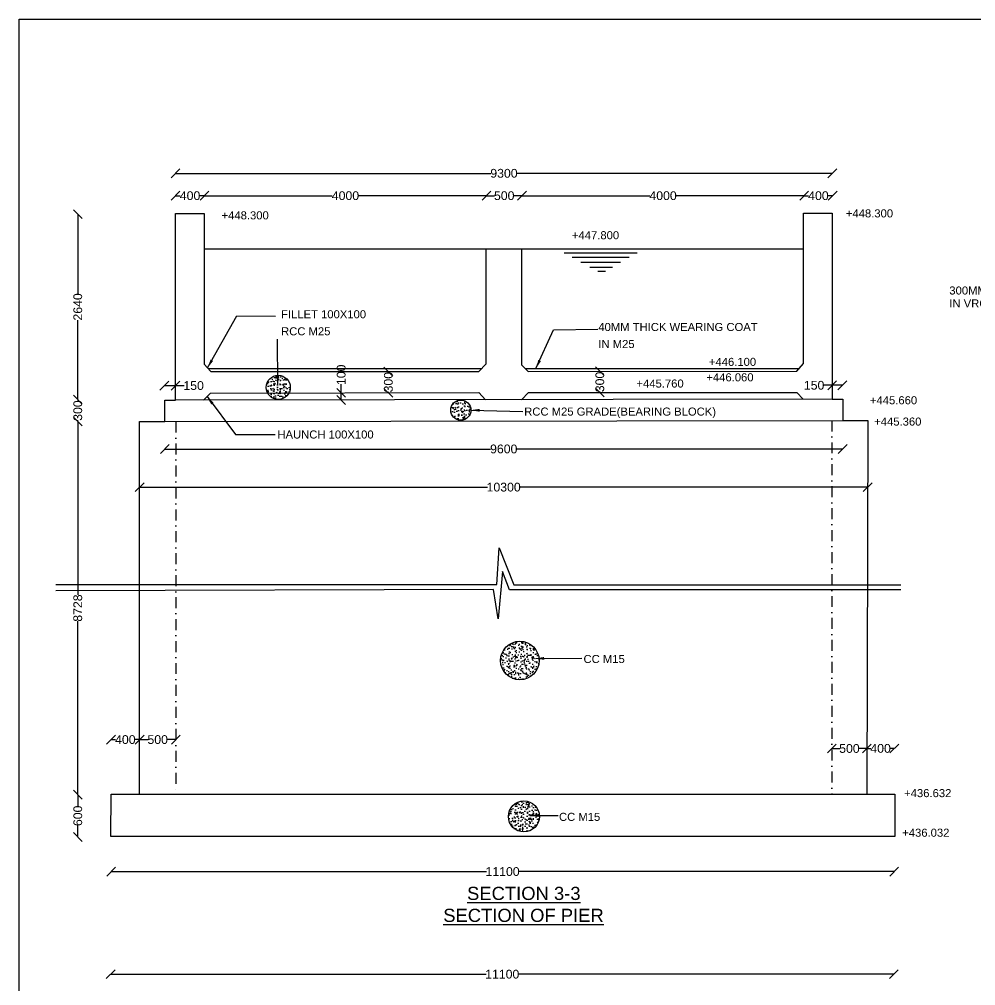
# Model space of a CAD drawing. Header units: metres. Extents: x 7853 to 102269, y -45863 to 19000.
# Drawn here: x 7853 to 40524, y -14021 to 19000 of the extents above; entities that cross this region are included whole.
import ezdxf

# ---------------------------------------------------------------- set-up
doc = ezdxf.new("R2010")
doc.units = ezdxf.units.M
doc.header["$MEASUREMENT"] = 0
doc.linetypes.add('DASHDOT', pattern=[1, 0.5, -0.25, 0, -0.25])
doc.layers.add('DRAWING', color=7, linetype='Continuous')
doc.layers.get('0').off()
doc.styles.get("Standard").update_dxf_attribs({"font": 'arial.ttf'})
doc.dimstyles.get("Standard").update_dxf_attribs({"dimtxt": 300, "dimasz": 300, "dimexe": 0.18, "dimexo": 0.0625, "dimgap": 0.09, "dimtad": 0, "dimdec": 0, "dimzin": 0, "dimdsep": 46, "dimtxsty": 'Standard', "dimblk": 'OBLIQUE', "dimcen": 0, "dimse1": 1, "dimse2": 1, "dimadec": 0, "dimazin": 0, "dimtfac": 1, "dimtdec": 0, "dimtofl": 0, "dimtmove": 0, "dimatfit": 3, "dimfxl": 1, "dimtolj": 1, "dimtzin": 0, "dimarcsym": 0})
pattern_1 = [(50, (0, 0), (286.904, -25.1009), [30, -330]), (355, (0, 0), (-55.5005, 300.877), [24, -264]), (100.4514, (23.9, -2.1), (231.4038, 275.7758), [25.496, -280.4568]), (46.1842, (0, 80), (426.8964, -66.2076), [45, -495]), (96.6356, (35.57, 74.5), (373.865, 389.647), [38.244, -420.685]), (351.1842, (0, 80), (373.865, 389.6474), [36, -396]), (21, (40, 60), (238.7628, -161.0476), [30, -330]), (326, (40, 60), (97.326, 290.06), [24, -264]), (71.4514, (59.9, 46.58), (336.089, 129.0122), [25.496, -280.457]), (37.5, (0, 0), (4.86394, 133.15754), [0, -260.8, 0, -268, 0, -265]), (7.5, (0, 0), (105.2278, 157.7647), [0, -152.8, 0, -254.8, 0, -101]), (327.5, (-89.2, 0), (213.52897, -9.02195), [0, -100, 0, -312, 0, -414]), (317.5, (-129.2, 0), (233.2745, 40.042), [0, -130, 0, -207.2, 0, -294])]

# ---------------------------------------------------------------- blocks, each defined once
blk = doc.blocks.new('_Oblique')
at = {"color": 0, "linetype": 'ByBlock', "lineweight": -2}
blk.add_line((-0.5, -0.5), (0.5, 0.5), dxfattribs=at)
blk = doc.blocks.new('*D5')
at = {"layer": 'Defpoints', "color": 0, "transparency": 16777216}
for p in [(10987, -10107), (37737, -10123), (37737, -10125)]:
    blk.add_point(p, dxfattribs=at)
at = {"layer": 'DRAWING', "color": 0, "lineweight": -2, "transparency": 16777216}
for p, q in [((10987, -10123), (23812, -10123)), ((37737, -10123), (24912, -10123))]:
    blk.add_line(p, q, dxfattribs=at)
at = {"layer": 'DRAWING', "color": 0, "lineweight": -2, "transparency": 16777216, "xscale": 300, "yscale": 300, "zscale": 300, "rotation": 180}
blk.add_blockref('_Oblique', (10987, -10123), dxfattribs=at)
at = {"layer": 'DRAWING', "color": 0, "lineweight": -2, "transparency": 16777216, "xscale": 300, "yscale": 300, "zscale": 300}
blk.add_blockref('_Oblique', (37737, -10123), dxfattribs=at)
at = {"layer": 'DRAWING', "color": 0, "transparency": 16777216, "insert": (24362, -10123), "char_height": 300, "attachment_point": 5}
blk.add_mtext('\\A1;11100', dxfattribs=at)
blk = doc.blocks.new('*D6')
at = {"layer": 'Defpoints', "color": 0, "transparency": 16777216}
for p in [(9821, -7494), (9851, -7494), (9821, -8939)]:
    blk.add_point(p, dxfattribs=at)
at = {"layer": 'DRAWING', "color": 0, "lineweight": -2, "transparency": 16777216}
for p, q in [((9851, -7494), (9851, -7885)), ((9851, -8939), (9851, -8548))]:
    blk.add_line(p, q, dxfattribs=at)
at = {"layer": 'DRAWING', "color": 0, "lineweight": -2, "transparency": 16777216, "xscale": 300, "yscale": 300, "zscale": 300}
for p, rotation in [((9851, -7494), 90), ((9851, -8939), 270)]:
    blk.add_blockref('_Oblique', p, dxfattribs=dict(at, rotation=rotation))
at = {"layer": 'DRAWING', "color": 0, "transparency": 16777216, "insert": (9851, -8217), "char_height": 300, "attachment_point": 5, "rotation": 90}
blk.add_mtext('\\A1;600', dxfattribs=at)
blk = doc.blocks.new('*D7')
at = {"layer": 'Defpoints', "color": 0, "transparency": 16777216}
for p in [(9851, 5259), (9851, 5259), (9851, -7494)]:
    blk.add_point(p, dxfattribs=at)
at = {"layer": 'DRAWING', "color": 0, "lineweight": -2, "transparency": 16777216}
for p, q in [((9851, 5259), (9851, -669)), ((9851, -7494), (9851, -1566))]:
    blk.add_line(p, q, dxfattribs=at)
at = {"layer": 'DRAWING', "color": 0, "lineweight": -2, "transparency": 16777216, "xscale": 300, "yscale": 300, "zscale": 300}
for p, rotation in [((9851, 5259), 90), ((9851, -7494), 270)]:
    blk.add_blockref('_Oblique', p, dxfattribs=dict(at, rotation=rotation))
at = {"layer": 'DRAWING', "color": 0, "transparency": 16777216, "insert": (9851, -1117), "char_height": 300, "attachment_point": 5, "rotation": 90}
blk.add_mtext('\\A1;8728', dxfattribs=at)
blk = doc.blocks.new('*D8')
at = {"layer": 'Defpoints', "color": 0, "transparency": 16777216}
for p in [(9851, 6004), (9851, 6004), (9851, 5259)]:
    blk.add_point(p, dxfattribs=at)
at = {"layer": 'DRAWING', "color": 0, "lineweight": -2, "transparency": 16777216}
for p, q in [((9851, 6004), (9851, 5962)), ((9851, 5259), (9851, 5300))]:
    blk.add_line(p, q, dxfattribs=at)
at = {"layer": 'DRAWING', "color": 0, "lineweight": -2, "transparency": 16777216, "xscale": 300, "yscale": 300, "zscale": 300}
for p, rotation in [((9851, 6004), 90), ((9851, 5259), 270)]:
    blk.add_blockref('_Oblique', p, dxfattribs=dict(at, rotation=rotation))
at = {"layer": 'DRAWING', "color": 0, "transparency": 16777216, "insert": (9851, 5631), "char_height": 300, "attachment_point": 5, "rotation": 90}
blk.add_mtext('\\A1;300', dxfattribs=at)
blk = doc.blocks.new('*D9')
at = {"layer": 'Defpoints', "color": 0, "transparency": 16777216}
for p in [(9851, 12344), (9851, 12344), (9851, 6004)]:
    blk.add_point(p, dxfattribs=at)
at = {"layer": 'DRAWING', "color": 0, "lineweight": -2, "transparency": 16777216}
for p, q in [((9851, 12344), (9851, 9624)), ((9851, 6004), (9851, 8724))]:
    blk.add_line(p, q, dxfattribs=at)
at = {"layer": 'DRAWING', "color": 0, "lineweight": -2, "transparency": 16777216, "xscale": 300, "yscale": 300, "zscale": 300}
for p, rotation in [((9851, 12344), 90), ((9851, 6004), 270)]:
    blk.add_blockref('_Oblique', p, dxfattribs=dict(at, rotation=rotation))
at = {"layer": 'DRAWING', "color": 0, "transparency": 16777216, "insert": (9851, 9174), "char_height": 300, "attachment_point": 5, "rotation": 90}
blk.add_mtext('\\A1;2640', dxfattribs=at)
blk = doc.blocks.new('*D10')
at = {"layer": 'Defpoints', "color": 0, "transparency": 16777216}
for p in [(11964, 3014), (36833, 3014), (36833, 2943)]:
    blk.add_point(p, dxfattribs=at)
at = {"layer": 'DRAWING', "color": 0, "lineweight": -2, "transparency": 16777216}
for p, q in [((11964, 3014), (23849, 3014)), ((36833, 3014), (24948, 3014))]:
    blk.add_line(p, q, dxfattribs=at)
at = {"layer": 'DRAWING', "color": 0, "lineweight": -2, "transparency": 16777216, "xscale": 300, "yscale": 300, "zscale": 300, "rotation": 180}
blk.add_blockref('_Oblique', (11964, 3014), dxfattribs=at)
at = {"layer": 'DRAWING', "color": 0, "lineweight": -2, "transparency": 16777216, "xscale": 300, "yscale": 300, "zscale": 300}
blk.add_blockref('_Oblique', (36833, 3014), dxfattribs=at)
at = {"layer": 'DRAWING', "color": 0, "transparency": 16777216, "insert": (24399, 3014), "char_height": 300, "attachment_point": 5}
blk.add_mtext('\\A1;10300', dxfattribs=at)
blk = doc.blocks.new('*D11')
at = {"layer": 'Defpoints', "color": 0, "transparency": 16777216}
for p in [(12824, 4349), (12824, 4318), (35979, 4349)]:
    blk.add_point(p, dxfattribs=at)
at = {"layer": 'DRAWING', "color": 0, "lineweight": -2, "transparency": 16777216}
for p, q in [((12824, 4318), (23954, 4318)), ((35979, 4318), (24849, 4318))]:
    blk.add_line(p, q, dxfattribs=at)
at = {"layer": 'DRAWING', "color": 0, "lineweight": -2, "transparency": 16777216, "xscale": 300, "yscale": 300, "zscale": 300, "rotation": 180}
blk.add_blockref('_Oblique', (12824, 4318), dxfattribs=at)
at = {"layer": 'DRAWING', "color": 0, "lineweight": -2, "transparency": 16777216, "xscale": 300, "yscale": 300, "zscale": 300}
blk.add_blockref('_Oblique', (35979, 4318), dxfattribs=at)
at = {"layer": 'DRAWING', "color": 0, "transparency": 16777216, "insert": (24402, 4318), "char_height": 300, "attachment_point": 5}
blk.add_mtext('\\A1;9600', dxfattribs=at)
blk = doc.blocks.new('*D12')
at = {"layer": 'Defpoints', "color": 0, "transparency": 16777216}
for p in [(12805, 6484), (13190, 6484), (13190, 6484)]:
    blk.add_point(p, dxfattribs=at)
at = {"layer": 'DRAWING', "color": 0, "lineweight": -2, "transparency": 16777216}
for p, q in [((12805, 6484), (13190, 6484)), ((13190, 6484), (13490, 6484))]:
    blk.add_line(p, q, dxfattribs=at)
at = {"layer": 'DRAWING', "color": 0, "lineweight": -2, "transparency": 16777216, "xscale": 300, "yscale": 300, "zscale": 300, "rotation": 180}
blk.add_blockref('_Oblique', (12805, 6484), dxfattribs=at)
at = {"layer": 'DRAWING', "color": 0, "lineweight": -2, "transparency": 16777216, "xscale": 300, "yscale": 300, "zscale": 300}
blk.add_blockref('_Oblique', (13190, 6484), dxfattribs=at)
at = {"layer": 'DRAWING', "color": 0, "transparency": 16777216, "insert": (13807, 6484), "char_height": 300, "attachment_point": 5}
blk.add_mtext('\\A1;150', dxfattribs=at)
blk = doc.blocks.new('*D13')
at = {"layer": 'Defpoints', "color": 0, "transparency": 16777216}
for p in [(18849, 6237), (18849, 6237), (18849, 5991)]:
    blk.add_point(p, dxfattribs=at)
at = {"layer": 'DRAWING', "color": 0, "lineweight": -2, "transparency": 16777216}
for p, q in [((18849, 6237), (18849, 6537)), ((18849, 5991), (18849, 6237))]:
    blk.add_line(p, q, dxfattribs=at)
at = {"layer": 'DRAWING', "color": 0, "lineweight": -2, "transparency": 16777216, "xscale": 300, "yscale": 300, "zscale": 300}
for p, rotation in [((18849, 6237), 90), ((18849, 5991), 270)]:
    blk.add_blockref('_Oblique', p, dxfattribs=dict(at, rotation=rotation))
at = {"layer": 'DRAWING', "color": 0, "transparency": 16777216, "insert": (18849, 6854), "char_height": 300, "attachment_point": 5, "rotation": 90}
blk.add_mtext('\\A1;100', dxfattribs=at)
blk = doc.blocks.new('*D14')
at = {"layer": 'Defpoints', "color": 0, "transparency": 16777216}
for p in [(20461, 6962), (20461, 6962), (20461, 6239)]:
    blk.add_point(p, dxfattribs=at)
at = {"layer": 'DRAWING', "color": 0, "lineweight": -2, "transparency": 16777216}
for p, q in [((20461, 6962), (20461, 6932)), ((20461, 6239), (20461, 6270))]:
    blk.add_line(p, q, dxfattribs=at)
at = {"layer": 'DRAWING', "color": 0, "lineweight": -2, "transparency": 16777216, "xscale": 300, "yscale": 300, "zscale": 300}
for p, rotation in [((20461, 6962), 90), ((20461, 6239), 270)]:
    blk.add_blockref('_Oblique', p, dxfattribs=dict(at, rotation=rotation))
at = {"layer": 'DRAWING', "color": 0, "transparency": 16777216, "insert": (20461, 6601), "char_height": 300, "attachment_point": 5, "rotation": 90}
blk.add_mtext('\\A1;300', dxfattribs=at)
blk = doc.blocks.new('*D15')
at = {"layer": 'Defpoints', "color": 0, "transparency": 16777216}
for p in [(27685, 6974), (27685, 6974), (27686, 6245)]:
    blk.add_point(p, dxfattribs=at)
at = {"layer": 'DRAWING', "color": 0, "lineweight": -2, "transparency": 16777216}
for p, q in [((27685, 6974), (27685, 6940)), ((27685, 6245), (27685, 6279))]:
    blk.add_line(p, q, dxfattribs=at)
at = {"layer": 'DRAWING', "color": 0, "lineweight": -2, "transparency": 16777216, "xscale": 300, "yscale": 300, "zscale": 300}
for p, rotation in [((27685, 6974), 90), ((27685, 6245), 270)]:
    blk.add_blockref('_Oblique', p, dxfattribs=dict(at, rotation=rotation))
at = {"layer": 'DRAWING', "color": 0, "transparency": 16777216, "insert": (27685, 6609), "char_height": 300, "attachment_point": 5, "rotation": 90}
blk.add_mtext('\\A1;300', dxfattribs=at)
blk = doc.blocks.new('*D16')
at = {"layer": 'Defpoints', "color": 0, "transparency": 16777216}
for p in [(35622, 6494), (35622, 6494), (35970, 6494)]:
    blk.add_point(p, dxfattribs=at)
at = {"layer": 'DRAWING', "color": 0, "lineweight": -2, "transparency": 16777216}
for p, q in [((35622, 6494), (35322, 6494)), ((35970, 6494), (35622, 6494))]:
    blk.add_line(p, q, dxfattribs=at)
at = {"layer": 'DRAWING', "color": 0, "lineweight": -2, "transparency": 16777216, "xscale": 300, "yscale": 300, "zscale": 300, "rotation": 180}
blk.add_blockref('_Oblique', (35622, 6494), dxfattribs=at)
at = {"layer": 'DRAWING', "color": 0, "lineweight": -2, "transparency": 16777216, "xscale": 300, "yscale": 300, "zscale": 300}
blk.add_blockref('_Oblique', (35970, 6494), dxfattribs=at)
at = {"layer": 'DRAWING', "color": 0, "transparency": 16777216, "insert": (35005, 6494), "char_height": 300, "attachment_point": 5}
blk.add_mtext('\\A1;150', dxfattribs=at)
blk = doc.blocks.new('*D17')
at = {"layer": 'Defpoints', "color": 0, "transparency": 16777216}
for p in [(13190, 12984), (14181, 12984), (14181, 12973)]:
    blk.add_point(p, dxfattribs=at)
at = {"layer": 'DRAWING', "color": 0, "lineweight": -2, "transparency": 16777216}
for p, q in [((13190, 12973), (13349, 12973)), ((14181, 12973), (14023, 12973))]:
    blk.add_line(p, q, dxfattribs=at)
at = {"layer": 'DRAWING', "color": 0, "lineweight": -2, "transparency": 16777216, "xscale": 300, "yscale": 300, "zscale": 300, "rotation": 180}
blk.add_blockref('_Oblique', (13190, 12973), dxfattribs=at)
at = {"layer": 'DRAWING', "color": 0, "lineweight": -2, "transparency": 16777216, "xscale": 300, "yscale": 300, "zscale": 300}
blk.add_blockref('_Oblique', (14181, 12973), dxfattribs=at)
at = {"layer": 'DRAWING', "color": 0, "transparency": 16777216, "insert": (13686, 12973), "char_height": 300, "attachment_point": 5}
blk.add_mtext('\\A1;400', dxfattribs=at)
blk = doc.blocks.new('*D18')
at = {"layer": 'Defpoints', "color": 0, "transparency": 16777216}
for p in [(14180, 12971), (23811, 12973), (23811, 12971)]:
    blk.add_point(p, dxfattribs=at)
at = {"layer": 'DRAWING', "color": 0, "lineweight": -2, "transparency": 16777216}
for p, q in [((14180, 12973), (18542, 12973)), ((23811, 12973), (19449, 12973))]:
    blk.add_line(p, q, dxfattribs=at)
at = {"layer": 'DRAWING', "color": 0, "lineweight": -2, "transparency": 16777216, "xscale": 300, "yscale": 300, "zscale": 300, "rotation": 180}
blk.add_blockref('_Oblique', (14180, 12973), dxfattribs=at)
at = {"layer": 'DRAWING', "color": 0, "lineweight": -2, "transparency": 16777216, "xscale": 300, "yscale": 300, "zscale": 300}
blk.add_blockref('_Oblique', (23811, 12973), dxfattribs=at)
at = {"layer": 'DRAWING', "color": 0, "transparency": 16777216, "insert": (18995, 12973), "char_height": 300, "attachment_point": 5}
blk.add_mtext('\\A1;4000', dxfattribs=at)
blk = doc.blocks.new('*D19')
at = {"layer": 'Defpoints', "color": 0, "transparency": 16777216}
for p in [(23811, 12973), (25024, 12973), (25024, 12973)]:
    blk.add_point(p, dxfattribs=at)
at = {"layer": 'DRAWING', "color": 0, "lineweight": -2, "transparency": 16777216}
for p, q in [((23811, 12973), (24087, 12973)), ((25024, 12973), (24749, 12973))]:
    blk.add_line(p, q, dxfattribs=at)
at = {"layer": 'DRAWING', "color": 0, "lineweight": -2, "transparency": 16777216, "xscale": 300, "yscale": 300, "zscale": 300, "rotation": 180}
blk.add_blockref('_Oblique', (23811, 12973), dxfattribs=at)
at = {"layer": 'DRAWING', "color": 0, "lineweight": -2, "transparency": 16777216, "xscale": 300, "yscale": 300, "zscale": 300}
blk.add_blockref('_Oblique', (25024, 12973), dxfattribs=at)
at = {"layer": 'DRAWING', "color": 0, "transparency": 16777216, "insert": (24418, 12973), "char_height": 300, "attachment_point": 5}
blk.add_mtext('\\A1;500', dxfattribs=at)
blk = doc.blocks.new('*D20')
at = {"layer": 'Defpoints', "color": 0, "transparency": 16777216}
for p in [(25024, 12973), (34667, 12973), (34667, 12973)]:
    blk.add_point(p, dxfattribs=at)
at = {"layer": 'DRAWING', "color": 0, "lineweight": -2, "transparency": 16777216}
for p, q in [((25024, 12973), (29392, 12973)), ((34667, 12973), (30299, 12973))]:
    blk.add_line(p, q, dxfattribs=at)
at = {"layer": 'DRAWING', "color": 0, "lineweight": -2, "transparency": 16777216, "xscale": 300, "yscale": 300, "zscale": 300, "rotation": 180}
blk.add_blockref('_Oblique', (25024, 12973), dxfattribs=at)
at = {"layer": 'DRAWING', "color": 0, "lineweight": -2, "transparency": 16777216, "xscale": 300, "yscale": 300, "zscale": 300}
blk.add_blockref('_Oblique', (34667, 12973), dxfattribs=at)
at = {"layer": 'DRAWING', "color": 0, "transparency": 16777216, "insert": (29845, 12973), "char_height": 300, "attachment_point": 5}
blk.add_mtext('\\A1;4000', dxfattribs=at)
blk = doc.blocks.new('*D21')
at = {"layer": 'Defpoints', "color": 0, "transparency": 16777216}
for p in [(34667, 12973), (35638, 12973), (35638, 12973)]:
    blk.add_point(p, dxfattribs=at)
at = {"layer": 'DRAWING', "color": 0, "lineweight": -2, "transparency": 16777216}
for p, q in [((34667, 12973), (34815, 12973)), ((35638, 12973), (35489, 12973))]:
    blk.add_line(p, q, dxfattribs=at)
at = {"layer": 'DRAWING', "color": 0, "lineweight": -2, "transparency": 16777216, "xscale": 300, "yscale": 300, "zscale": 300, "rotation": 180}
blk.add_blockref('_Oblique', (34667, 12973), dxfattribs=at)
at = {"layer": 'DRAWING', "color": 0, "lineweight": -2, "transparency": 16777216, "xscale": 300, "yscale": 300, "zscale": 300}
blk.add_blockref('_Oblique', (35638, 12973), dxfattribs=at)
at = {"layer": 'DRAWING', "color": 0, "transparency": 16777216, "insert": (35152, 12973), "char_height": 300, "attachment_point": 5}
blk.add_mtext('\\A1;400', dxfattribs=at)
blk = doc.blocks.new('*D22')
at = {"layer": 'Defpoints', "color": 0, "transparency": 16777216}
for p in [(13191, 13756), (13191, 13737), (35627, 13756)]:
    blk.add_point(p, dxfattribs=at)
at = {"layer": 'DRAWING', "color": 0, "lineweight": -2, "transparency": 16777216}
for p, q in [((13191, 13737), (23962, 13737)), ((35627, 13737), (24857, 13737))]:
    blk.add_line(p, q, dxfattribs=at)
at = {"layer": 'DRAWING', "color": 0, "lineweight": -2, "transparency": 16777216, "xscale": 300, "yscale": 300, "zscale": 300, "rotation": 180}
blk.add_blockref('_Oblique', (13191, 13737), dxfattribs=at)
at = {"layer": 'DRAWING', "color": 0, "lineweight": -2, "transparency": 16777216, "xscale": 300, "yscale": 300, "zscale": 300}
blk.add_blockref('_Oblique', (35627, 13737), dxfattribs=at)
at = {"layer": 'DRAWING', "color": 0, "transparency": 16777216, "insert": (24409, 13737), "char_height": 300, "attachment_point": 5}
blk.add_mtext('\\A1;9300', dxfattribs=at)
blk = doc.blocks.new('*D26')
at = {"layer": 'Defpoints', "color": 0, "transparency": 16777216}
for p in [(10973, -13629), (10973, -13642), (37729, -13642)]:
    blk.add_point(p, dxfattribs=at)
at = {"layer": 'DRAWING', "color": 0, "lineweight": -2, "transparency": 16777216}
for p, q in [((10973, -13629), (23801, -13629)), ((37729, -13629), (24901, -13629))]:
    blk.add_line(p, q, dxfattribs=at)
at = {"layer": 'DRAWING', "color": 0, "lineweight": -2, "transparency": 16777216, "xscale": 300, "yscale": 300, "zscale": 300, "rotation": 180}
blk.add_blockref('_Oblique', (10973, -13629), dxfattribs=at)
at = {"layer": 'DRAWING', "color": 0, "lineweight": -2, "transparency": 16777216, "xscale": 300, "yscale": 300, "zscale": 300}
blk.add_blockref('_Oblique', (37729, -13629), dxfattribs=at)
at = {"layer": 'DRAWING', "color": 0, "transparency": 16777216, "insert": (24351, -13629), "char_height": 300, "attachment_point": 5}
blk.add_mtext('\\A1;11100', dxfattribs=at)
blk = doc.blocks.new('*D123')
at = {"layer": 'Defpoints', "color": 0, "transparency": 16777216}
for p in [(11964, -5613), (10984, -5620), (11964, -5620)]:
    blk.add_point(p, dxfattribs=at)
at = {"layer": 'DRAWING', "color": 0, "lineweight": -2, "transparency": 16777216}
for p, q in [((10984, -5613), (11137, -5613)), ((11964, -5613), (11811, -5613))]:
    blk.add_line(p, q, dxfattribs=at)
at = {"layer": 'DRAWING', "color": 0, "lineweight": -2, "transparency": 16777216, "xscale": 300, "yscale": 300, "zscale": 300, "rotation": 180}
blk.add_blockref('_Oblique', (10984, -5613), dxfattribs=at)
at = {"layer": 'DRAWING', "color": 0, "lineweight": -2, "transparency": 16777216, "xscale": 300, "yscale": 300, "zscale": 300}
blk.add_blockref('_Oblique', (11964, -5613), dxfattribs=at)
at = {"layer": 'DRAWING', "color": 0, "transparency": 16777216, "insert": (11474, -5613), "char_height": 300, "attachment_point": 5}
blk.add_mtext('\\A1;400', dxfattribs=at)
blk = doc.blocks.new('*D124')
at = {"layer": 'Defpoints', "color": 0, "transparency": 16777216}
for p in [(11964, -5613), (13197, -5613), (13197, -5613)]:
    blk.add_point(p, dxfattribs=at)
at = {"layer": 'DRAWING', "color": 0, "lineweight": -2, "transparency": 16777216}
for p, q in [((11964, -5613), (12249, -5613)), ((13197, -5613), (12911, -5613))]:
    blk.add_line(p, q, dxfattribs=at)
at = {"layer": 'DRAWING', "color": 0, "lineweight": -2, "transparency": 16777216, "xscale": 300, "yscale": 300, "zscale": 300, "rotation": 180}
blk.add_blockref('_Oblique', (11964, -5613), dxfattribs=at)
at = {"layer": 'DRAWING', "color": 0, "lineweight": -2, "transparency": 16777216, "xscale": 300, "yscale": 300, "zscale": 300}
blk.add_blockref('_Oblique', (13197, -5613), dxfattribs=at)
at = {"layer": 'DRAWING', "color": 0, "transparency": 16777216, "insert": (12580, -5613), "char_height": 300, "attachment_point": 5}
blk.add_mtext('\\A1;500', dxfattribs=at)
blk = doc.blocks.new('*D125')
at = {"layer": 'Defpoints', "color": 0, "transparency": 16777216}
for p in [(35613, -5913), (36808, -5917), (36808, -5917)]:
    blk.add_point(p, dxfattribs=at)
at = {"layer": 'DRAWING', "color": 0, "lineweight": -2, "transparency": 16777216}
for p, q in [((35613, -5917), (35880, -5917)), ((36808, -5917), (36542, -5917))]:
    blk.add_line(p, q, dxfattribs=at)
at = {"layer": 'DRAWING', "color": 0, "lineweight": -2, "transparency": 16777216, "xscale": 300, "yscale": 300, "zscale": 300, "rotation": 180}
blk.add_blockref('_Oblique', (35613, -5917), dxfattribs=at)
at = {"layer": 'DRAWING', "color": 0, "lineweight": -2, "transparency": 16777216, "xscale": 300, "yscale": 300, "zscale": 300}
blk.add_blockref('_Oblique', (36808, -5917), dxfattribs=at)
at = {"layer": 'DRAWING', "color": 0, "transparency": 16777216, "insert": (36211, -5917), "char_height": 300, "attachment_point": 5}
blk.add_mtext('\\A1;500', dxfattribs=at)
blk = doc.blocks.new('*D126')
at = {"layer": 'Defpoints', "color": 0, "transparency": 16777216}
for p in [(36808, -5917), (37745, -5914), (37745, -5917)]:
    blk.add_point(p, dxfattribs=at)
at = {"layer": 'DRAWING', "color": 0, "lineweight": -2, "transparency": 16777216}
for p, q in [((36808, -5914), (36939, -5914)), ((37745, -5914), (37613, -5914))]:
    blk.add_line(p, q, dxfattribs=at)
at = {"layer": 'DRAWING', "color": 0, "lineweight": -2, "transparency": 16777216, "xscale": 300, "yscale": 300, "zscale": 300, "rotation": 180}
blk.add_blockref('_Oblique', (36808, -5914), dxfattribs=at)
at = {"layer": 'DRAWING', "color": 0, "lineweight": -2, "transparency": 16777216, "xscale": 300, "yscale": 300, "zscale": 300}
blk.add_blockref('_Oblique', (37745, -5914), dxfattribs=at)
at = {"layer": 'DRAWING', "color": 0, "transparency": 16777216, "insert": (37276, -5914), "char_height": 300, "attachment_point": 5}
blk.add_mtext('\\A1;400', dxfattribs=at)

msp = doc.modelspace()

# ---------------------------------------------------------------- hatches: boundary and pattern name
at = {"layer": 'DRAWING'}
h = msp.add_hatch(dxfattribs=at)
h.set_pattern_fill('AR-CONC,_O', color=256, scale=40)
h.set_pattern_definition(pattern_1)
h.paths.add_polyline_path([(17110.4, 6424.5, 1), (16287.6, 6424.5, 0.1211975), (16334.6, 6233.6), (17063.9, 6234.6, 0.1204894)])
h = msp.add_hatch(dxfattribs=at)
h.set_pattern_fill('AR-CONC,_O', color=256, scale=40)
h.set_pattern_definition(pattern_1)
h.paths.add_polyline_path([(17063.9, 6234.6), (16334.6, 6233.6, 0.6060792)])
h = msp.add_hatch(dxfattribs=at)
h.set_pattern_fill('AR-CONC,_O', color=256, scale=40)
h.set_pattern_definition(pattern_1)
h.paths.add_polyline_path([(23280.2, 5646.8, 1), (22589.3, 5646.8, 1)])
h = msp.add_hatch(dxfattribs=at)
h.set_pattern_fill('AR-CONC,_O', color=256, scale=40)
h.set_pattern_definition(pattern_1)
h.paths.add_polyline_path([(25610.8, -2910.1, 1), (24293.4, -2910.1, 1)])
h = msp.add_hatch(dxfattribs=at)
h.set_pattern_fill('AR-CONC', color=256, scale=40, style=0)
h.set_pattern_definition(pattern_1)
h.paths.add_polyline_path([(24561.2, -8235.6, 1), (25621.3, -8235.6, 1)])

# ---------------------------------------------------------------- linework, layer by layer
msp.add_lwpolyline([(7853.2, 19000.5), (102268.9, 19000.5), (102268.9, -45863.3), (7853.2, -45863.3)], close=True, dxfattribs=at)
for points in [[(10994, -7472.9), (11963.7, -7472.9), (11963.7, 5255.1), (12818.4, 5255.1), (12818.4, 5982.6), (13190.2, 5982.6), (13190.2, 12360.1), (14163, 12360.1), (14163, 7212.9), (14399.2, 6961.9), (23552.8, 6961.9), (23796.4, 7230.4), (23796.4, 11157.9), (25006.8, 11157.9), (25006.8, 7199.2), (25240.8, 6971.2), (34415.9, 6980.1), (34645.6, 7234.8), (34645.6, 12375.2), (35621.8, 12375.2), (35621.8, 6016.9), (35983.9, 6016.9), (35983.9, 5296), (36840.1, 5296), (36803.4, -7476.8), (37758.8, -7476.8), (37758.8, -8920.2), (10982, -8920.2), (10994, -7472.9)], [(14163, 11160.4), (23796.4, 11157.9)], [(25006.8, 11157.9), (34645.6, 11157.9)], [(26462.5, 11021.9), (28964.1, 11021.9)], [(26735.4, 10870.4), (28683.6, 10870.4)], [(27038.6, 10700), (28388, 10700)], [(27345.6, 10533.4), (28115.1, 10533.4)], [(27618.5, 10393.3), (27880.1, 10393.3)], [(14301, 7066.3), (23650.5, 7069.6)], [(25140.4, 7069.1), (34500.8, 7074.2)], [(35621.8, 6016.9), (13190.2, 5982.6)], [(14145.8, 5984), (14388.8, 6230.9), (23546.5, 6243.7), (23779.8, 5998.8)], [(25007.4, 6000.6), (25247.4, 6243.7), (34414.3, 6249.6), (34627.2, 6015.3)], [(12818.4, 5255.1), (35983.9, 5296)], [(9097.3, -316.1), (24166, -316.1), (24250, 945.4), (24740.9, -318.5), (37970.4, -318.5)], [(37970.4, -488.9), (24602.4, -488.9), (24353.9, 128.2), (24208.8, -1479.7), (24057, -484.2), (9105.8, -524)], [(11963.7, -7472.9), (36803.4, -7476.8)]]:
    msp.add_lwpolyline(points, dxfattribs=at)
at = {"layer": 'DRAWING', "linetype": 'DASHDOT', "ltscale": 750}
for points in [[(35615.2, 5295.4), (35613.2, -7476.6)], [(13198.7, 5255.8), (13196.7, -7473.1)]]:
    msp.add_lwpolyline(points, dxfattribs=at)
at = {"layer": 'DRAWING'}
for centre, radius in [((16699, 6424.5), 411.4), ((22934.7, 5646.8), 345.5), ((24952.1, -2910.1), 658.7), ((25091.3, -8235.6), 530)]:
    msp.add_circle(centre, radius, dxfattribs=at)

# ---------------------------------------------------------------- texts
for s, p in [('+448.300', (14762.1, 12164.8)), ('+448.300', (36090.1, 12231.5)), ('+447.800', (26731.4, 11485.9)), ('300MM TH TROUGH SLAB', (39624.4, 9596.9)), ('IN VRCC M25 WITH 20MSA', (39624.4, 9155.1)), ('FILLET 100X100', (16794.9, 8785.1)), ('40MM THICK WEARING COAT', (27633.7, 8350)), ('RCC M25', (16794.9, 8202.7)), ('IN M25', (27633.7, 7767.7)), ('+446.100', (31410.8, 7158)), ('+445.760', (28936.1, 6417.6)), ('+446.060', (31323.8, 6630.6)), ('+445.660', (36912.2, 5846.5)), ('RCC M25 GRADE(BEARING BLOCK)', (25101.2, 5459)), ('+445.360', (37058, 5118)), ('HAUNCH 100X100', (16669.1, 4676.8)), ('CC M15', (27127.7, -2995.3)), ('+436.632', (38080.4, -7578.5)), ('CC M15', (26289.7, -8389.9)), ('+436.032', (38014.8, -8931.4))]:
    msp.add_text(s, height=275, dxfattribs=at).set_placement(p)
at = {"layer": 'DRAWING', "insert": (22028.2, -10642.6), "char_height": 450, "width": 6061.063, "attachment_point": 1}
msp.add_mtext('\\pi1120.2;{\\LSECTION 3-3 \\P\\pi306.74;SECTION OF PIER}', dxfattribs=at)

# ---------------------------------------------------------------- dimensions: what is measured, and where the dimension line sits
at = {"layer": 'DRAWING'}
for base, p1, p2, text, picture, middle in [((13191.4, 13736.7), (35626.9, 13755.9), (13191.4, 13755.9), '9300', '*D22', (24409.2, 13736.7)), ((14181.3, 12973.2), (13190.2, 12983.9), (14181.3, 12983.9), '400', '*D17', (13685.7, 12973.2)), ((23811.2, 12973.2), (14179.5, 12971.4), (23811.2, 12971.4), '4000', '*D18', (18995.4, 12973.2)), ((25024.4, 12973.2), (23811.2, 12973.2), (25024.4, 12973.2), '500', '*D19', (24417.8, 12973.2)), ((34666.5, 12973.2), (25024.4, 12973.2), (34666.5, 12973.2), '4000', '*D20', (29845.5, 12973.2)), ((35638.1, 12973.2), (34666.5, 12973.2), (35638.1, 12973.2), '400', '*D21', (35152.3, 12973.2)), ((13190.2, 6483.8), (12804.8, 6483.8), (13190.2, 6483.8), '150', '*D12', (13807.1, 6483.8)), ((35621.8, 6494.4), (35969.7, 6494.4), (35621.8, 6494.4), '150', '*D16', (35005, 6494.4)), ((12824.3, 4317.8), (35979, 4348.8), (12824.3, 4348.8), '9600', '*D11', (24401.6, 4317.8)), ((36833.3, 3014.4), (11963.7, 3014), (36833.3, 2942.6), '10300', '*D10', (24398.5, 3014.4)), ((11963.7, -5613.2), (10984.3, -5620.1), (11963.7, -5620.1), '400', '*D123', (11474, -5613.2)), ((13197, -5613.2), (11963.7, -5613.2), (13197, -5613.4), '500', '*D124', (12580.3, -5613.2)), ((36807.9, -5916.9), (35613.5, -5913.5), (36807.9, -5916.9), '500', '*D125', (36210.7, -5916.9)), ((37744.7, -5914.2), (36807.9, -5916.9), (37744.7, -5916.9), '400', '*D126', (37276.3, -5914.2)), ((37736.6, -10123.5), (10987.4, -10106.9), (37736.6, -10124.9), '11100', '*D5', (24362, -10123.5)), ((10973.2, -13629), (37729, -13641.5), (10973.2, -13641.5), '11100', '*D26', (24351.1, -13629))]:
    dim = msp.add_linear_dim(base=base, p1=p1, p2=p2, text=text, dimstyle='Standard', dxfattribs=at)
    dim.commit()
    dim.dimension.update_dxf_attribs({"geometry": picture, "text_midpoint": middle})
for base, p1, p2, text, picture, middle in [((9851.4, 12343.6), (9851.4, 6003.6), (9851.4, 12343.6), '2640', '*D9', (9851.4, 9173.6)), ((18849, 6237.1), (18849.4, 5991.2), (18849, 6237.1), '100', '*D13', (18849, 6854)), ((20461.3, 6961.9), (20461.3, 6239.4), (20461.3, 6961.9), '300', '*D14', (20461.3, 6600.6)), ((27685.2, 6973.6), (27685.9, 6245.3), (27685.2, 6973.6), '300', '*D15', (27685.2, 6609.4)), ((9851.4, 6003.6), (9851.4, 5259.1), (9851.4, 6003.6), '300', '*D8', (9851.4, 5631.4)), ((9851.4, 5259.1), (9851.4, -7494), (9851.4, 5259.1), '8728', '*D7', (9851.4, -1117.4)), ((9851.4, -7494), (9821, -8939.1), (9821, -7494), '600', '*D6', (9851.4, -8216.5))]:
    dim = msp.add_linear_dim(base=base, p1=p1, p2=p2, angle=90, text=text, dimstyle='Standard', dxfattribs=at)
    dim.commit()
    dim.dimension.update_dxf_attribs({"geometry": picture, "text_midpoint": middle})

# ---------------------------------------------------------------- leaders
for points in [[(14281.1, 7087.4), (15285.2, 8874), (16607.5, 8862.7)], [(25503.2, 7069.3), (26102, 8386), (27613.6, 8413.6)], [(16683.3, 6523.9), (16675.3, 8074.1)], [(14267.3, 6107.5), (15241.7, 4817.1), (16590.2, 4808.6)], [(23280.2, 5646.8), (25054.3, 5601.9)], [(25482.8, -2838.8), (27072.4, -2828.3)], [(25292, -8205.6), (26263.9, -8209.6)]]:
    msp.add_leader(points, dimstyle='Standard', override={"dimgap": 0.09, "dimtad": 0}, dxfattribs=at)

doc.saveas('drawing.dxf')
